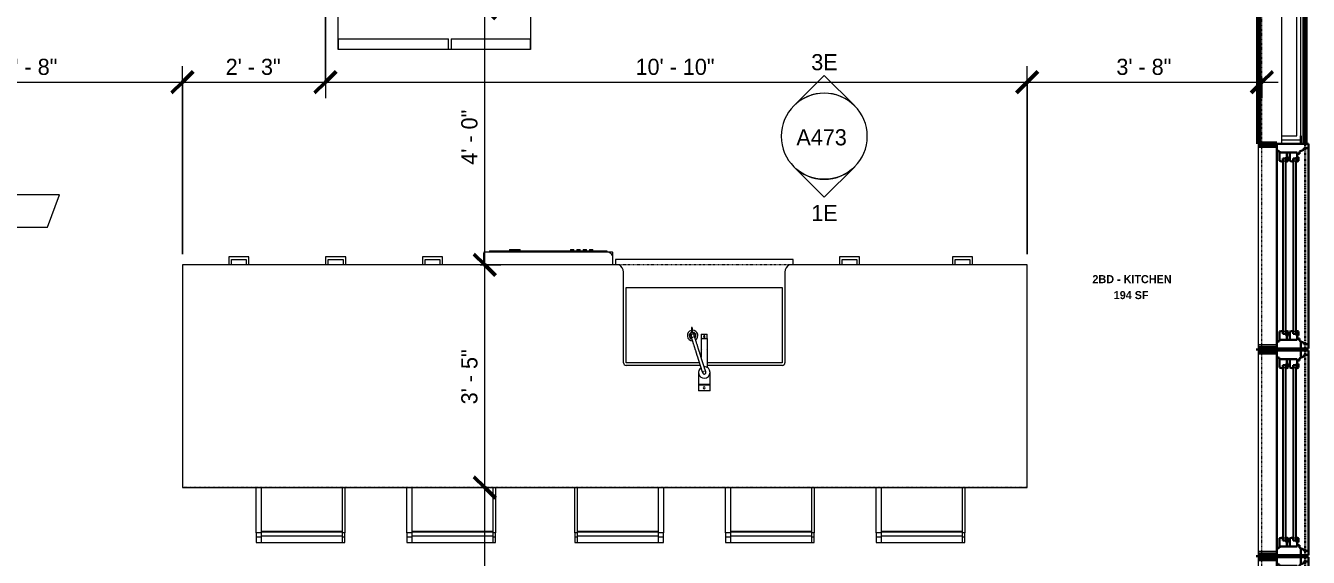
# Model space of a CAD drawing. Header units: inches. Extents: x -3862 to -1699, y -13 to 10420.
# Drawn here: x -2627.7 to -2389.3, y 10127.4 to 10226.2 of the extents above; entities that cross this region are included whole.
import ezdxf

# ---------------------------------------------------------------- set-up
doc = ezdxf.new("R2010")
doc.units = ezdxf.units.IN
doc.header["$MEASUREMENT"] = 0
doc.linetypes.add('Dash 3_32_', pattern=[0.1875, 0.09375, -0.09375])
doc.linetypes.add('Double Dash 3_8_', pattern=[1, 0.375, -0.125, 0.125, -0.125, 0.125, -0.125])
for name, color, linetype, lineweight in [('0-3', 10, 'Double Dash 3_8_', 30), ('0-4', 250, 'Continuous', 18), ('0-5', 130, 'Continuous', 5), ('A-ANNO-DIMS', 211, 'Continuous', 9), ('A-ANNO-DIMS-32', 211, 'Continuous', 9), ('A-AREA-IDEN', 2, 'Continuous', 9), ('A-DETL-1', 90, 'Dash 3_32_', 18), ('A-GLAZ-1', 10, 'Continuous', 30), ('A-GLAZ-2', 50, 'Continuous', 9), ('A-WALL', 113, 'Continuous', 18), ('A-WALL-1', 7, 'Continuous', 70), ('A-WALL-2', 250, 'Continuous', 18), ('A-WALL-IDEN', 211, 'Continuous', 9), ('C-PROP-LINE-1', 10, 'Double Dash 3_8_', 30), ('G-ANNO-SYMB', 111, 'Continuous', 9), ('I-FURN', 30, 'Continuous', 9), ('P-SANR-FIXT', 6, 'Continuous', 9), ('Q-CASE', 31, 'Continuous', 9), ('Q-SPCQ', 91, 'Continuous', 9)]:
    doc.layers.add(name, color=color, linetype=linetype, lineweight=lineweight)
doc.styles.add('Century Gothic', font='ufonts.com_century-gothic.ttf', dxfattribs={"height": 3})
doc.styles.add('Century Gothic_B_1', font='GOTHICB.TTF', dxfattribs={"height": 1.5})
doc.dimstyles.new('OD_1__HACK', dxfattribs={"dimscale": 12, "dimtxt": 3.132505, "dimasz": 0.333333, "dimexe": 0.25, "dimexo": 0.166667, "dimgap": 0.041667, "dimtad": 1, "dimdec": 0, "dimzin": 3, "dimdsep": 46, "dimlunit": 4, "dimtxsty": 'Century Gothic', "dimblk1": 'OBLIQUE', "dimblk2": 'OBLIQUE', "dimsah": 1, "dimcen": 0.09, "dimdle": 0.25, "dimazin": 0, "dimtfac": 1, "dimtdec": 4, "dimtix": 1, "dimtmove": 0, "dimatfit": 3, "dimfxl": 1, "dimtvp": 1, "dimtfill": 1, "dimfrac": 2, "dimtolj": 1, "dimtzin": 0, "dimarcsym": 2})

# ---------------------------------------------------------------- blocks, each defined once
blk = doc.blocks.new('Window-Double_Hung-Andersen-400_Series-Tilt_Wash - DOUBLE HUNG - COTTAGE - 1ST FLOOR-2889437-1ST FLOOR - 2BD C - ADA TYPE B')
at = {"layer": 'A-GLAZ-1'}
for p, q in [((-19.01, 0.94), (19.01, 0.94)), ((-19.01, -4.94), (-19.01, 0.94)), ((-17.67, 0.66), (-18, 0.94)), ((-17.67, 0.66), (-17.67, 0.44)), ((-17.67, 0.44), (-15.86, 0.44)), ((-17.42, -2.87), (-17.42, 0.44)), ((-15.86, 0.44), (-15.7, -0.19)), ((15.86, 0.44), (15.7, -0.19)), ((17.67, 0.44), (15.86, 0.44)), ((17.42, -2.87), (17.42, 0.44)), ((17.67, 0.66), (18, 0.94)), ((17.67, 0.66), (17.67, 0.44)), ((19.01, 0.94), (19.01, -4.94)), ((-17.42, -0.94), (-16.57, -0.94)), ((-17.42, -1.5), (-15.86, -1.5)), ((-16.57, -0.81), (-16.57, -1.16)), ((-15.7, -0.81), (-16.57, -0.81)), ((-15.86, -1.16), (-16.57, -1.16)), ((-16.29, -0.81), (-16.29, -0.19)), ((-15.7, -0.19), (-16.29, -0.19)), ((-16.29, -2.75), (-16.29, -2.13)), ((-15.7, -2.13), (-16.29, -2.13)), ((-15.86, -1.16), (-15.7, -0.81)), ((-15.86, -1.5), (-15.7, -2.13)), ((15.7, -0.19), (16.29, -0.19)), ((15.86, -1.16), (15.7, -0.81)), ((15.7, -0.81), (16.57, -0.81)), ((15.86, -1.5), (15.7, -2.13)), ((15.7, -2.13), (16.29, -2.13)), ((15.86, -1.16), (16.57, -1.16)), ((17.42, -1.5), (15.86, -1.5)), ((16.29, -0.81), (16.29, -0.19)), ((16.29, -2.75), (16.29, -2.13)), ((16.57, -0.81), (16.57, -1.16)), ((17.42, -0.94), (16.57, -0.94)), ((-19.01, -3.56), (-20.51, -3.56)), ((-18.2, -4.12), (-17.92, -4.12)), ((-18.2, -4.94), (-18.2, -4.12)), ((-17.92, -4.12), (-17.61, -3.31)), ((-17.61, -3.31), (-17.14, -3.31)), ((-17.42, -2.87), (-16.57, -2.87)), ((-17.14, -3.31), (-17.14, -2.87)), ((-16.57, -2.75), (-16.57, -3.09)), ((-15.7, -2.75), (-16.57, -2.75)), ((-15.86, -3.09), (-16.57, -3.09)), ((-15.86, -3.09), (-15.7, -2.75)), ((15.86, -3.09), (15.7, -2.75)), ((15.7, -2.75), (16.57, -2.75)), ((15.86, -3.09), (16.57, -3.09)), ((16.57, -2.75), (16.57, -3.09)), ((17.42, -2.87), (16.57, -2.87)), ((17.14, -3.31), (17.14, -2.87)), ((17.61, -3.31), (17.14, -3.31)), ((17.92, -4.12), (17.61, -3.31)), ((18.2, -4.12), (17.92, -4.12)), ((18.2, -4.94), (18.2, -4.12)), ((19.01, -3.56), (20.51, -3.56)), ((19.01, -4.94), (-19.01, -4.94))]:
    blk.add_line(p, q, dxfattribs=at)
at = {"layer": 'A-GLAZ-2'}
for p, q in [((-18.95, 4.31), (18.95, 4.31)), ((-18.95, 0.94), (-18.95, 4.31)), ((-18.32, 0.94), (-18.32, 4.31)), ((18.32, 0.94), (18.32, 4.31)), ((18.95, 4.31), (18.95, 0.94)), ((18.95, 0.94), (-18.95, 0.94)), ((-16.29, -0.31), (-15.7, -0.31)), ((-16.29, -0.69), (-15.7, -0.69)), ((-16.29, -2.25), (-15.7, -2.25)), ((-15.82, -0.69), (-15.82, -0.31)), ((-15.82, -2.63), (-15.82, -2.25)), ((-15.7, -0.19), (15.7, -0.19)), ((-15.7, -0.31), (15.7, -0.31)), ((-15.7, -0.69), (15.7, -0.69)), ((-15.7, -0.81), (15.7, -0.81)), ((-15.7, -2.13), (15.7, -2.13)), ((-15.7, -2.25), (15.7, -2.25)), ((16.29, -0.31), (15.7, -0.31)), ((16.29, -0.69), (15.7, -0.69)), ((16.29, -2.25), (15.7, -2.25)), ((15.82, -0.69), (15.82, -0.31)), ((15.82, -2.63), (15.82, -2.25)), ((-16.29, -2.63), (-15.7, -2.63)), ((-15.7, -2.63), (15.7, -2.63)), ((-15.7, -2.75), (15.7, -2.75)), ((16.29, -2.63), (15.7, -2.63))]:
    blk.add_line(p, q, dxfattribs=at)
blk = doc.blocks.new('Family - ___-2835903-1ST FLOOR - 2BD C - ADA TYPE B')
at = {"layer": 'C-PROP-LINE-1'}
blk.add_line((-2096.82, 10009.09), (-2096.82, 10420.04), dxfattribs=at)
blk = doc.blocks.new('CTR - 1st Phase - Shell_rvt-4-1ST FLOOR - 2BD C - ADA TYPE B')
at = {"layer": 'A-WALL-1'}
for p, q in [((-2096.82, 10204.21), (-2096.82, 10319.79)), ((-2105.45, 10261.71), (-2105.45, 10204.21)), ((-2105.45, 10204.21), (-2102.07, 10204.21)), ((-2102.07, 10166.19), (-2105.45, 10166.19)), ((-2105.45, 10166.19), (-2105.45, 10165.81)), ((-2105.45, 10165.81), (-2102.07, 10165.81)), ((-2096.82, 10165.81), (-2096.82, 10166.19)), ((-2102.07, 10127.79), (-2105.45, 10127.79)), ((-2105.45, 10127.79), (-2105.45, 10127.41)), ((-2096.82, 10127.41), (-2096.82, 10127.79)), ((-2105.45, 10127.41), (-2102.07, 10127.41))]:
    blk.add_line(p, q, dxfattribs=at)
at = {"layer": 'A-WALL-2'}
for p, q in [((-2097.57, 10204.96), (-2097.57, 10319.04)), ((-2101.14, 10205.71), (-2101.14, 10261.71)), ((-2098.32, 10205.71), (-2098.32, 10261.71)), ((-2105.45, 10204.15), (-2105.45, 10204.21)), ((-2101.14, 10205.71), (-2098.32, 10205.71)), ((-2101.14, 10204.96), (-2101.14, 10205.71)), ((-2101.14, 10204.96), (-2097.57, 10204.96)), ((-2101.14, 10204.21), (-2101.14, 10204.96)), ((-2105.45, 10166.19), (-2105.45, 10166.25)), ((-2105.45, 10165.75), (-2105.45, 10165.81)), ((-2101.14, 10165.81), (-2101.14, 10166.19)), ((-2105.45, 10127.79), (-2105.45, 10127.85)), ((-2101.14, 10127.41), (-2101.14, 10127.79)), ((-2105.45, 10127.35), (-2105.45, 10127.41))]:
    blk.add_line(p, q, dxfattribs=at)
at = {"layer": '0-3'}
blk.add_blockref('Family - ___-2835903-1ST FLOOR - 2BD C - ADA TYPE B', (0, 0), dxfattribs=at)
at = {"layer": '0-4', "rotation": 89.99999999999882}
for p in [(-2101.14, 10185.2), (-2101.14, 10146.8), (-2101.14, 10108.4)]:
    blk.add_blockref('Window-Double_Hung-Andersen-400_Series-Tilt_Wash - DOUBLE HUNG - COTTAGE - 1ST FLOOR-2889437-1ST FLOOR - 2BD C - ADA TYPE B', p, dxfattribs=at)
blk = doc.blocks.new('Refrigerator_-_Side-by-Side_6047 - 36_ X 30_-1372843-1ST FLOOR - 2BD C - ADA TYPE B')
at = {"layer": 'Q-SPCQ'}
for p, q in [((-17.88, 15.58), (17.87, 15.58)), ((-17.88, -14.42), (-17.88, 15.58)), ((-17.88, 15.58), (-3.13, 15.58)), ((-17.88, 15.58), (-17.88, 13.58)), ((-3.13, 13.58), (-3.13, 15.58)), ((-2.63, 15.58), (17.87, 15.58)), ((-2.63, 15.58), (-2.63, 13.58)), ((17.87, 15.58), (17.87, -14.42)), ((17.87, 13.58), (17.87, 15.58)), ((-3.13, 13.58), (-17.88, 13.58)), ((17.87, 13.58), (-2.63, 13.58)), ((17.87, -14.42), (-17.88, -14.42))]:
    blk.add_line(p, q, dxfattribs=at)
blk = doc.blocks.new('Dishwasher_15404 - 34_ counter-2817256-1ST FLOOR - 2BD C - ADA TYPE B')
at = {"layer": 'Q-SPCQ'}
for p, q in [((26.68, 0), (24.5, 0)), ((26.87, -22.93), (26.87, -0.2)), ((27.12, -1.09), (26.87, -1.09)), ((27.12, -1.09), (27.12, -22.91)), ((27.37, -4.82), (27.12, -4.82)), ((27.12, -6.79), (27.37, -6.79)), ((27.37, -4.82), (27.37, -5.81)), ((27.37, -5.81), (27.37, -6.79)), ((27.37, -16.15), (27.12, -16.15)), ((27.37, -16.15), (27.37, -16.74)), ((27.12, -16.74), (27.37, -16.74)), ((27.37, -17.33), (27.12, -17.33)), ((27.12, -17.92), (27.37, -17.92)), ((27.37, -18.51), (27.12, -18.51)), ((27.37, -17.33), (27.37, -17.92)), ((27.37, -18.51), (27.37, -19.1)), ((27.12, -19.1), (27.37, -19.1)), ((27.37, -19.69), (27.12, -19.69)), ((27.12, -20.28), (27.37, -20.28)), ((27.37, -19.69), (27.37, -20.28)), ((27.12, -22.91), (26.87, -22.91)), ((26.87, -23.8), (26.87, -22.93)), ((24.5, -24), (25.8, -24)), ((25.8, -24), (26.68, -24))]:
    blk.add_line(p, q, dxfattribs=at)
for centre, radius, start, end in [((26.68, -0.2), 0.197, 360, 90), ((26.68, -0.2), 0.197, 15, 75), ((25.8, -22.93), 1.07, 270, 0), ((26.68, -23.8), 0.197, 270, 0)]:
    blk.add_arc(centre, radius, start, end, dxfattribs=at)
blk = doc.blocks.new('Bar_Stool_6722_1_ - Bar_Stool_6722_1_-1372833-1ST FLOOR - 2BD C - ADA TYPE B')
at = {"layer": 'I-FURN'}
for p, q in [((1, 0), (0, 0)), ((0, 0), (0, -0.98)), ((1, -1.24), (1, 0)), ((16, 0), (1, 0)), ((16, 0), (16, -1.24)), ((0, -0.98), (1, -0.98)), ((0, -0.98), (0, -1.78)), ((0, -1.78), (1, -1.78)), ((0, -10.22), (0, -1.78)), ((1, -1.91), (1, -1.24)), ((16, -1.24), (1, -1.24)), ((1, -1.91), (16, -1.91)), ((1, -2.03), (1, -1.91)), ((1, -10.22), (1, -2.03)), ((1, -2.03), (16, -2.03)), ((16.5, 0), (16, 0)), ((16, -0.98), (16.5, -0.98)), ((16, -1.24), (16, -1.91)), ((16, -1.78), (16.5, -1.78)), ((16, -1.91), (16, -2.03)), ((16, -2.03), (16, -10.22)), ((16.5, -0.98), (16.5, 0)), ((16.5, -1.78), (16.5, -0.98)), ((16.5, -1.78), (16.5, -10.22))]:
    blk.add_line(p, q, dxfattribs=at)
blk = doc.blocks.new('Bar_Stool_6722_1_ - Bar_Stool_6722_1_-1229311-1ST FLOOR - 2BD C - ADA TYPE B')
at = {"layer": 'I-FURN'}
for p, q in [((0, 1.78), (0, 10.22)), ((1, 2.03), (1, 10.22)), ((16, 10.22), (16, 2.03)), ((16.5, 10.22), (16.5, 1.78)), ((1, 1.78), (0, 1.78)), ((0, 1.78), (0, 0.98)), ((1, 0.98), (0, 0.98)), ((0, 0.98), (0, 0)), ((0, 0), (1, 0)), ((1, 1.91), (1, 2.03)), ((16, 2.03), (1, 2.03)), ((1, 1.24), (1, 1.91)), ((16, 1.91), (1, 1.91)), ((1, 0), (1, 1.24)), ((1, 1.24), (16, 1.24)), ((16, 2.03), (16, 1.91)), ((16, 1.91), (16, 1.24)), ((16.5, 1.78), (16, 1.78)), ((16, 1.24), (16, 0)), ((16.5, 0.98), (16, 0.98)), ((16, 0), (16.5, 0)), ((16.5, 0.98), (16.5, 1.78)), ((16.5, 0), (16.5, 0.98)), ((1, 0), (16, 0))]:
    blk.add_line(p, q, dxfattribs=at)
blk = doc.blocks.new('Base Cabinet 3 Drawer 230 - Base Cabinet 3 Drawer 230 21_-2554957-1ST FLOOR - 2BD C - ADA TYPE B')
at = {"layer": 'Q-CASE'}
for p, q in [((-1.14, -24), (-1.14, -25.5)), ((-1.14, -25.5), (2.61, -25.5)), ((-0.64, -25), (-0.64, -24)), ((2.11, -25), (-0.64, -25)), ((2.11, -24), (2.11, -25)), ((2.61, -25.5), (2.61, -24))]:
    blk.add_line(p, q, dxfattribs=at)
blk = doc.blocks.new('Base Cabinet 3 Drawer 230 - Base Cabinet 3 Drawer 230 18_-2579417-1ST FLOOR - 2BD C - ADA TYPE B')
at = {"layer": 'Q-CASE'}
for p, q in [((2.61, 25.5), (-1.14, 25.5)), ((-1.14, 25.5), (-1.14, 24)), ((-0.64, 24), (-0.64, 25)), ((-0.64, 25), (2.11, 25)), ((2.11, 25), (2.11, 24)), ((2.61, 24), (2.61, 25.5))]:
    blk.add_line(p, q, dxfattribs=at)
blk = doc.blocks.new('Base Cabinet 4 Drawer 254 - Base Cabinet 4 Drawer 254 18_-2556185-1ST FLOOR - 2BD C - ADA TYPE B')
at = {"layer": 'Q-CASE'}
for p, q in [((-1.14, -24), (-1.14, -25.5)), ((-1.14, -25.5), (2.61, -25.5)), ((-0.64, -25), (-0.64, -24)), ((2.11, -25), (-0.64, -25)), ((2.11, -24), (2.11, -25)), ((2.61, -25.5), (2.61, -24))]:
    blk.add_line(p, q, dxfattribs=at)
blk = doc.blocks.new('kitchen_faucet_14143 - kitchen_faucet_14143-2439044-1ST FLOOR - 2BD C - ADA TYPE B')
at = {"layer": 'P-SANR-FIXT'}
for p, q in [((-6.3, 0.57), (-7.09, 0.57)), ((-7.09, -0.57), (-7.09, 0.57)), ((-0.9, 0.59), (-6.3, 0.59)), ((-6.3, 0.3), (-6.3, 0.59)), ((-6.3, 0.29), (-6.3, 0.15)), ((-6.3, 0.15), (-6.3, 0.29)), ((-6.3, 0.15), (-6.3, -0.15)), ((-6.3, -0.15), (-6.3, 0.15)), ((-3.97, 0.59), (-4.89, 0.59)), ((2.26, 1.08), (0, 1.08)), ((2.34, 1.02), (2.1, 1.02)), ((2.26, 1.08), (2.26, -1.08)), ((3.44, 1.08), (2.34, 1.08)), ((2.34, -1.08), (2.34, 1.08)), ((3.44, 1.08), (3.44, -1.08)), ((-7.58, -2.2), (-8.24, -2.2)), ((-7.41, -2.04), (-6.99, -1.91)), ((-7.09, -0.57), (-6.3, -0.57)), ((-6.3, -0.15), (-6.3, -0.29)), ((-6.3, -0.29), (-6.3, -0.15)), ((-6.3, -0.59), (-6.3, -0.3)), ((-6.3, -0.59), (-2.84, -0.59)), ((-4.89, -0.59), (-3.97, -0.59)), ((-0.93, -0.59), (-0.9, -0.59)), ((0, -1.08), (2.26, -1.08)), ((2.1, -1.02), (2.34, -1.02)), ((2.34, -1.08), (3.44, -1.08)), ((-8.24, -2.4), (-7.58, -2.4)), ((-6.81, -2.46), (-7.23, -2.59))]:
    blk.add_line(p, q, dxfattribs=at)
at = {"layer": 'P-SANR-FIXT', "flags": 128}
for points in [[(-0.06, 0.29), (-0.07, 0.29), (-0.07, 0.29), (-0.07, 0.29), (-0.07, 0.29), (-0.07, 0.29), (-0.08, 0.28), (-0.08, 0.28), (-0.09, 0.28), (-0.1, 0.28), (-0.1, 0.28), (-0.11, 0.27), (-0.26, 0.23), (-0.28, 0.22), (-0.3, 0.22), (-0.46, 0.16), (-0.49, 0.16), (-0.51, 0.15), (-0.54, 0.14), (-0.57, 0.13), (-0.6, 0.12), (-0.63, 0.11), (-0.66, 0.1), (-0.69, 0.09), (-0.72, 0.08), (-0.75, 0.07), (-0.78, 0.06), (-0.82, 0.05), (-0.85, 0.04), (-0.89, 0.03), (-0.92, 0.02), (-0.96, 0.01), (-1, 0), (-1.04, -0.02), (-1.07, -0.03), (-1.11, -0.04), (-1.15, -0.05), (-1.2, -0.07), (-1.24, -0.08), (-1.28, -0.09), (-1.32, -0.11), (-1.37, -0.12), (-1.41, -0.14), (-1.46, -0.15), (-1.5, -0.16), (-1.55, -0.18), (-1.6, -0.19), (-1.65, -0.21), (-1.69, -0.23), (-1.74, -0.24), (-1.79, -0.26), (-2.49, -0.48), (-2.55, -0.5), (-2.61, -0.51), (-2.67, -0.53), (-2.72, -0.55), (-2.78, -0.57), (-2.84, -0.59), (-2.9, -0.61), (-2.96, -0.62), (-3.02, -0.64), (-3.08, -0.66), (-3.14, -0.68), (-3.19, -0.7), (-3.25, -0.72), (-3.31, -0.74), (-3.37, -0.76), (-3.43, -0.77), (-3.49, -0.79), (-3.55, -0.81), (-3.61, -0.83), (-3.67, -0.85), (-3.73, -0.87), (-3.79, -0.89), (-3.85, -0.91), (-3.91, -0.92), (-3.97, -0.94), (-4.03, -0.96), (-4.09, -0.98), (-4.15, -1), (-4.21, -1.02), (-4.26, -1.04), (-4.32, -1.05), (-4.94, -1.25), (-4.99, -1.27), (-5.04, -1.28), (-5.09, -1.3), (-5.15, -1.31), (-5.2, -1.33), (-5.44, -1.41), (-5.48, -1.42), (-5.53, -1.43), (-5.57, -1.45), (-5.62, -1.46), (-5.66, -1.48), (-5.7, -1.49), (-5.75, -1.5), (-5.79, -1.52), (-5.83, -1.53), (-5.87, -1.54), (-5.91, -1.56), (-5.95, -1.57), (-5.99, -1.58), (-6.02, -1.59), (-6.06, -1.6), (-6.1, -1.61), (-6.13, -1.63), (-6.17, -1.64), (-6.2, -1.65), (-6.23, -1.66), (-6.26, -1.67), (-6.3, -1.68), (-6.33, -1.69), (-6.36, -1.7), (-6.38, -1.71), (-6.41, -1.71), (-6.44, -1.72), (-6.47, -1.73), (-6.49, -1.74), (-6.52, -1.75), (-6.54, -1.76), (-6.57, -1.76), (-6.59, -1.77), (-6.61, -1.78), (-6.63, -1.78), (-6.65, -1.79), (-6.67, -1.8), (-6.69, -1.8), (-6.71, -1.81), (-6.73, -1.81), (-6.74, -1.82), (-6.76, -1.82), (-6.77, -1.83), (-6.79, -1.83), (-6.8, -1.84), (-6.81, -1.84), (-6.83, -1.84), (-6.84, -1.85), (-6.85, -1.85), (-6.86, -1.85), (-6.87, -1.86), (-6.87, -1.86), (-6.88, -1.86), (-6.89, -1.86), (-6.89, -1.87), (-6.9, -1.87), (-6.9, -1.87), (-6.9, -1.87), (-6.91, -1.87), (-6.91, -1.87), (-6.91, -1.87), (-6.91, -1.87)], [(0.27, 0.18), (0.21, 0.23), (0.15, 0.28), (0.08, 0.3), (0, 0.3), (-0.08, 0.28), (-0.15, 0.25), (-0.2, 0.2), (-0.24, 0.13), (-0.27, 0.06), (-0.27, 0.02)], [(-0.22, -0.16), (-0.17, -0.22), (-0.1, -0.26), (-0.03, -0.28), (0.05, -0.29), (0.13, -0.27), (0.19, -0.23), (0.25, -0.18), (0.29, -0.12), (0.31, -0.04), (0.32, 0.03), (0.3, 0.11), (0.27, 0.18)], [(-6.59, -1.97), (-6.61, -1.94), (-6.67, -1.9), (-6.74, -1.87), (-6.82, -1.86), (-6.9, -1.87), (-6.97, -1.9), (-7.03, -1.94), (-7.08, -2), (-7.1, -2.08), (-7.11, -2.15)], [(-7.11, -2.15), (-7.1, -2.23), (-7.08, -2.3), (-7.03, -2.36), (-6.97, -2.41), (-6.9, -2.44), (-6.82, -2.45), (-6.74, -2.44), (-6.67, -2.41), (-6.61, -2.36), (-6.56, -2.3), (-6.53, -2.23), (-6.52, -2.15)], [(0.11, -0.27), (0.11, -0.27), (0.11, -0.27), (0.11, -0.28), (0.11, -0.28), (0.1, -0.28), (0.1, -0.28), (0.09, -0.28), (0.09, -0.28), (0.08, -0.28), (0.07, -0.29), (0.06, -0.29), (-0.08, -0.34), (-0.1, -0.34), (-0.12, -0.35), (-0.14, -0.35), (-0.16, -0.36), (-0.18, -0.37), (-0.2, -0.37), (-0.23, -0.38), (-0.25, -0.39), (-0.27, -0.4), (-0.3, -0.4), (-0.32, -0.41), (-0.35, -0.42), (-0.38, -0.43), (-0.41, -0.44), (-0.44, -0.45), (-0.46, -0.46), (-0.5, -0.47), (-0.53, -0.48), (-0.56, -0.49), (-0.59, -0.5), (-0.62, -0.51), (-0.66, -0.52), (-0.69, -0.53), (-0.73, -0.54), (-0.77, -0.55), (-0.8, -0.56), (-0.84, -0.58), (-0.88, -0.59), (-0.92, -0.6), (-0.96, -0.61), (-1, -0.63), (-1.04, -0.64), (-1.08, -0.65), (-1.13, -0.67), (-1.17, -0.68), (-1.22, -0.69), (-1.26, -0.71), (-1.31, -0.72), (-1.35, -0.74), (-1.4, -0.75), (-1.45, -0.77), (-1.5, -0.78), (-1.54, -0.8), (-1.59, -0.81), (-1.64, -0.83), (-1.69, -0.84), (-1.75, -0.86), (-1.8, -0.88), (-1.85, -0.89), (-1.9, -0.91), (-1.96, -0.93), (-2.01, -0.94), (-2.06, -0.96), (-2.12, -0.98), (-2.18, -1), (-2.23, -1.01), (-2.29, -1.03), (-2.34, -1.05), (-2.4, -1.07), (-2.46, -1.09), (-2.52, -1.1), (-2.57, -1.12), (-2.63, -1.14), (-2.69, -1.16), (-2.75, -1.18), (-2.81, -1.2), (-2.87, -1.21), (-2.93, -1.23), (-2.99, -1.25), (-3.05, -1.27), (-3.1, -1.29), (-3.16, -1.31), (-3.22, -1.33), (-3.28, -1.35), (-3.34, -1.37), (-3.4, -1.38), (-3.46, -1.4), (-3.52, -1.42), (-3.58, -1.44), (-3.64, -1.46), (-3.7, -1.48), (-3.76, -1.5), (-3.82, -1.52), (-3.88, -1.53), (-3.94, -1.55), (-4, -1.57), (-4.05, -1.59), (-4.11, -1.61), (-4.74, -1.8), (-4.79, -1.82), (-4.84, -1.84), (-4.89, -1.85), (-4.94, -1.87), (-4.99, -1.89), (-5.22, -1.96), (-5.27, -1.97), (-5.32, -1.99), (-5.36, -2), (-5.41, -2.02), (-5.45, -2.03), (-5.49, -2.04), (-5.54, -2.06), (-5.58, -2.07), (-5.62, -2.08), (-5.66, -2.1), (-5.7, -2.11), (-5.74, -2.12), (-5.78, -2.13), (-5.82, -2.15), (-5.85, -2.16), (-5.89, -2.17), (-5.93, -2.18), (-5.96, -2.19), (-6, -2.2), (-6.03, -2.21), (-6.06, -2.22), (-6.09, -2.23), (-6.13, -2.24), (-6.16, -2.25), (-6.19, -2.26), (-6.21, -2.27), (-6.24, -2.28), (-6.27, -2.29), (-6.3, -2.3), (-6.32, -2.3), (-6.35, -2.31), (-6.37, -2.32), (-6.39, -2.33), (-6.42, -2.33), (-6.44, -2.34), (-6.46, -2.35), (-6.48, -2.35), (-6.5, -2.36), (-6.52, -2.37), (-6.54, -2.37), (-6.55, -2.38), (-6.57, -2.38), (-6.59, -2.39), (-6.6, -2.39), (-6.61, -2.4), (-6.63, -2.4), (-6.64, -2.41), (-6.65, -2.41), (-6.66, -2.41), (-6.67, -2.42), (-6.68, -2.42), (-6.69, -2.42), (-6.7, -2.42), (-6.7, -2.43), (-6.71, -2.43), (-6.72, -2.43), (-6.72, -2.43), (-6.72, -2.43), (-6.73, -2.43), (-6.73, -2.43), (-6.73, -2.43), (-6.73, -2.43)]]:
    blk.add_lwpolyline(points, dxfattribs=at)
at = {"layer": 'P-SANR-FIXT'}
for centre, radius, start, end in [((-6.69, 0), 0.118, 0, 180), ((-6.69, 0), 0.118, 180, 360), ((0, 0), 1.08, 360, 180), ((0, 0), 1.08, 180, 181.7622), ((0, 0), 1.08, 212.8582, 360), ((2.88, 0), 0.197, 0, 180), ((-6.83, -2.16), 0.984, 35.2428, 180), ((-6.83, -2.16), 0.984, 180, 182.6491), ((-6.83, -2.16), 0.984, 193.8453, 360), ((-6.83, -2.16), 0.63, 45.7781, 180), ((-6.83, -2.16), 0.63, 180, 349.8101), ((-6.83, -2.16), 0.591, 168.6397, 180), ((-6.83, -2.16), 0.591, 180, 227.1165), ((-6.83, -2.16), 0.591, 48.0157, 168.6397), ((-6.83, -2.16), 0.591, 227.1165, 347.8677), ((2.88, 0), 0.197, 180, 360)]:
    blk.add_arc(centre, radius, start, end, dxfattribs=at)
for centre, major_axis, ratio, start_param, end_param in [((-3.97, 0), (0, 0.591), 0.906308, 6.104473, 6.736574), ((-8.24, -2.3), (0, 0.0984), 0.984808, 4.712389, 7.853982), ((-8.24, -2.3), (0, 0.0984), 0.984808, 1.570796, 4.712389), ((-3.97, 0), (0, 0.591), 0.906308, 2.688204, 3.320305)]:
    blk.add_ellipse(centre, major_axis=major_axis, ratio=ratio, start_param=start_param, end_param=end_param, dxfattribs=at)
blk = doc.blocks.new('DIMBLOCK76-1ST FLOOR - 2BD C - ADA TYPE B')
at = {"layer": 'A-ANNO-DIMS-32'}
for p, q in [((-2598.56, 10183.75), (-2598.56, 10218.68)), ((-2654.98, 10216.51), (-2654.98, 10212.68)), ((-2654.98, 10215.68), (-2654.98, 10216.51)), ((-2654.98, 10215.68), (-2598.56, 10215.68)), ((-2598.56, 10215.68), (-2598.56, 10183.75))]:
    blk.add_line(p, q, dxfattribs=at)
at = {"layer": 'A-ANNO-DIMS-32', "lineweight": 50}
for p, q in [((-2654.98, 10215.68), (-2652.98, 10217.68)), ((-2598.56, 10215.68), (-2596.56, 10217.68)), ((-2654.98, 10215.68), (-2656.98, 10213.68)), ((-2598.56, 10215.68), (-2600.56, 10213.68))]:
    blk.add_line(p, q, dxfattribs=at)
at = {"layer": 'A-ANNO-DIMS-32', "color": 0, "insert": (-2632.01, 10220.03), "char_height": 3, "width": 12.5897, "attachment_point": 1, "line_spacing_factor": 0.984502, "style": 'Century Gothic', "bg_fill": 3, "box_fill_scale": 1.25, "bg_fill_color": 256, "bg_fill_true_color": 13158600, "bg_fill_transparency": 0}
blk.add_mtext('4\' - 8"', dxfattribs=at)
blk = doc.blocks.new('_Oblique')
at = {"color": 0, "linetype": 'ByBlock', "lineweight": -2}
blk.add_line((-0.5, -0.5), (0.5, 0.5), dxfattribs=at)
blk = doc.blocks.new('DIMBLOCK77-1ST FLOOR - 2BD C - ADA TYPE B')
at = {"layer": 'A-ANNO-DIMS-32'}
for p, q in [((-2571.97, 10227.75), (-2571.97, 10212.68)), ((-2571.97, 10215.68), (-2571.97, 10227.75)), ((-2598.56, 10183.75), (-2598.56, 10218.68)), ((-2598.56, 10215.68), (-2571.97, 10215.68)), ((-2598.56, 10215.68), (-2598.56, 10183.75))]:
    blk.add_line(p, q, dxfattribs=at)
at = {"layer": 'A-ANNO-DIMS-32', "lineweight": 50}
for p, q in [((-2598.56, 10215.68), (-2596.56, 10217.68)), ((-2571.97, 10215.68), (-2569.97, 10217.68)), ((-2598.56, 10215.68), (-2600.56, 10213.68)), ((-2571.97, 10215.68), (-2573.97, 10213.68))]:
    blk.add_line(p, q, dxfattribs=at)
at = {"layer": 'A-ANNO-DIMS-32', "color": 0, "insert": (-2590.51, 10220.03), "char_height": 3, "width": 12.5897, "attachment_point": 1, "line_spacing_factor": 0.984502, "style": 'Century Gothic', "bg_fill": 3, "box_fill_scale": 1.25, "bg_fill_color": 256, "bg_fill_true_color": 13158600, "bg_fill_transparency": 0}
blk.add_mtext('2\' - 3"', dxfattribs=at)
blk = doc.blocks.new('DIMBLOCK78-1ST FLOOR - 2BD C - ADA TYPE B')
at = {"layer": 'A-ANNO-DIMS-32'}
for p, q in [((-2571.97, 10227.75), (-2571.97, 10212.68)), ((-2571.97, 10215.68), (-2571.97, 10227.75)), ((-2441.53, 10183.75), (-2441.53, 10218.68)), ((-2571.97, 10215.68), (-2441.53, 10215.68)), ((-2441.53, 10215.68), (-2441.53, 10183.75))]:
    blk.add_line(p, q, dxfattribs=at)
at = {"layer": 'A-ANNO-DIMS-32', "lineweight": 50}
for p, q in [((-2571.97, 10215.68), (-2569.97, 10217.68)), ((-2441.53, 10215.68), (-2439.53, 10217.68)), ((-2571.97, 10215.68), (-2573.97, 10213.68)), ((-2441.53, 10215.68), (-2443.53, 10213.68))]:
    blk.add_line(p, q, dxfattribs=at)
at = {"layer": 'A-ANNO-DIMS-32', "color": 0, "insert": (-2514.33, 10220.03), "char_height": 3, "width": 18.1984, "attachment_point": 1, "line_spacing_factor": 0.984502, "style": 'Century Gothic', "bg_fill": 3, "box_fill_scale": 1.25, "bg_fill_color": 256, "bg_fill_true_color": 13158600, "bg_fill_transparency": 0}
blk.add_mtext('10\' - 10"', dxfattribs=at)
blk = doc.blocks.new('DIMBLOCK79-1ST FLOOR - 2BD C - ADA TYPE B')
at = {"layer": 'A-ANNO-DIMS-32'}
for p, q in [((-2441.53, 10183.75), (-2441.53, 10218.68)), ((-2397.9, 10216.51), (-2397.9, 10212.68)), ((-2397.9, 10215.68), (-2397.9, 10216.51)), ((-2441.53, 10215.68), (-2394.9, 10215.68)), ((-2441.53, 10215.68), (-2441.53, 10183.75))]:
    blk.add_line(p, q, dxfattribs=at)
at = {"layer": 'A-ANNO-DIMS-32', "lineweight": 50}
for p, q in [((-2441.53, 10215.68), (-2439.53, 10217.68)), ((-2397.9, 10215.68), (-2395.9, 10217.68)), ((-2441.53, 10215.68), (-2443.53, 10213.68)), ((-2397.9, 10215.68), (-2399.9, 10213.68))]:
    blk.add_line(p, q, dxfattribs=at)
at = {"layer": 'A-ANNO-DIMS-32', "color": 0, "insert": (-2424.96, 10220.03), "char_height": 3, "width": 12.5897, "attachment_point": 1, "line_spacing_factor": 0.984502, "style": 'Century Gothic', "bg_fill": 3, "box_fill_scale": 1.25, "bg_fill_color": 256, "bg_fill_true_color": 13158600, "bg_fill_transparency": 0}
blk.add_mtext('3\' - 8"', dxfattribs=at)
blk = doc.blocks.new('DIMBLOCK84-1ST FLOOR - 2BD C - ADA TYPE B')
at = {"layer": 'A-ANNO-DIMS-32', "lineweight": 50}
for p, q in [((-2542.37, 10140.37), (-2544.37, 10142.37)), ((-2542.37, 10140.37), (-2540.37, 10138.37)), ((-2542.37, 10017.09), (-2544.37, 10019.09)), ((-2542.37, 10017.09), (-2540.37, 10015.09))]:
    blk.add_line(p, q, dxfattribs=at)
at = {"layer": 'A-ANNO-DIMS-32'}
for p, q in [((-2543.2, 10140.37), (-2539.37, 10140.37)), ((-2542.37, 10140.37), (-2543.2, 10140.37)), ((-2542.37, 10014.09), (-2542.37, 10140.37)), ((-2543.2, 10017.09), (-2539.37, 10017.09)), ((-2542.37, 10017.09), (-2543.2, 10017.09))]:
    blk.add_line(p, q, dxfattribs=at)
at = {"layer": 'A-ANNO-DIMS-32', "color": 0, "insert": (-2546.72, 10072.32), "char_height": 3, "width": 15.394, "attachment_point": 1, "rotation": 90, "line_spacing_factor": 0.984502, "style": 'Century Gothic', "bg_fill": 3, "box_fill_scale": 1.25, "bg_fill_color": 256, "bg_fill_true_color": 13158600, "bg_fill_transparency": 0}
blk.add_mtext('10\' - 3"', dxfattribs=at)
blk = doc.blocks.new('DIMBLOCK85-1ST FLOOR - 2BD C - ADA TYPE B')
at = {"layer": 'A-ANNO-DIMS-32', "lineweight": 50}
for p, q in [((-2542.37, 10181.75), (-2544.37, 10183.75)), ((-2542.37, 10181.75), (-2540.37, 10179.75)), ((-2542.37, 10140.37), (-2544.37, 10142.37)), ((-2542.37, 10140.37), (-2540.37, 10138.37))]:
    blk.add_line(p, q, dxfattribs=at)
at = {"layer": 'A-ANNO-DIMS-32'}
for p, q in [((-2543.2, 10181.75), (-2539.37, 10181.75)), ((-2542.37, 10181.75), (-2543.2, 10181.75)), ((-2542.37, 10140.37), (-2542.37, 10181.75)), ((-2543.2, 10140.37), (-2539.37, 10140.37)), ((-2542.37, 10140.37), (-2543.2, 10140.37))]:
    blk.add_line(p, q, dxfattribs=at)
at = {"layer": 'A-ANNO-DIMS-32', "color": 0, "insert": (-2546.72, 10155.82), "char_height": 3, "width": 12.5897, "attachment_point": 1, "rotation": 90, "line_spacing_factor": 0.984502, "style": 'Century Gothic', "bg_fill": 3, "box_fill_scale": 1.25, "bg_fill_color": 256, "bg_fill_true_color": 13158600, "bg_fill_transparency": 0}
blk.add_mtext('3\' - 5"', dxfattribs=at)
blk = doc.blocks.new('DIMBLOCK86-1ST FLOOR - 2BD C - ADA TYPE B')
at = {"layer": 'A-ANNO-DIMS-32', "lineweight": 50}
for p, q in [((-2542.37, 10229.42), (-2544.37, 10231.42)), ((-2542.37, 10229.42), (-2540.37, 10227.42)), ((-2542.37, 10181.75), (-2544.37, 10183.75)), ((-2542.37, 10181.75), (-2540.37, 10179.75))]:
    blk.add_line(p, q, dxfattribs=at)
at = {"layer": 'A-ANNO-DIMS-32'}
for p, q in [((-2535.59, 10229.42), (-2545.37, 10229.42)), ((-2542.37, 10181.75), (-2542.37, 10229.42)), ((-2542.37, 10229.42), (-2535.59, 10229.42)), ((-2543.2, 10181.75), (-2539.37, 10181.75)), ((-2542.37, 10181.75), (-2543.2, 10181.75))]:
    blk.add_line(p, q, dxfattribs=at)
at = {"layer": 'A-ANNO-DIMS-32', "color": 0, "insert": (-2546.72, 10200.34), "char_height": 3, "width": 12.5897, "attachment_point": 1, "rotation": 90, "line_spacing_factor": 0.984502, "style": 'Century Gothic', "bg_fill": 3, "box_fill_scale": 1.25, "bg_fill_color": 256, "bg_fill_true_color": 13158600, "bg_fill_transparency": 0}
blk.add_mtext('4\' - 0"', dxfattribs=at)
blk = doc.blocks.new('Elevation - Filled Arrow-152140-1ST FLOOR - 2BD C - ADA TYPE B')
at = {"layer": 'G-ANNO-SYMB'}
for start, end in [(360, 180), (180, 360)]:
    blk.add_arc((0, 0), 0.25, start, end, dxfattribs=at)
blk = doc.blocks.new('Elevation - Filled Arrow-151867-1ST FLOOR - 2BD C - ADA TYPE B')
at = {"layer": 'G-ANNO-SYMB'}
for p, q in [((0, 0.3536), (-0.1768, 0.1768)), ((0.1768, 0.1768), (0, 0.3536))]:
    blk.add_line(p, q, dxfattribs=at)
blk.add_arc((0, 0), 0.25, 45, 135, dxfattribs=at)
blk = doc.blocks.new('Wall Tag - ONE-2663183-1ST FLOOR - 2BD C - ADA TYPE B')
at = {"layer": 'A-WALL-IDEN'}
for p, q in [((-0.3561, 0.0937), (-0.4244, -0.0937)), ((0.4244, 0.0937), (-0.3561, 0.0937)), ((0.3561, -0.0937), (0.4244, 0.0937)), ((-0.4244, -0.0937), (0.3561, -0.0937))]:
    blk.add_line(p, q, dxfattribs=at)

msp = doc.modelspace()

# ---------------------------------------------------------------- linework, layer by layer
at = {"layer": 'A-DETL-1'}
for p, q in [((-2397.9, 10017.09), (-2397.9, 10415.79)), ((-2598.56, 10181.75), (-2598.56, 10140.37)), ((-2441.53, 10181.75), (-2598.56, 10181.75)), ((-2441.53, 10140.37), (-2441.53, 10181.75)), ((-2441.53, 10140.37), (-2598.56, 10140.37))]:
    msp.add_line(p, q, dxfattribs=at)
at = {"layer": 'A-WALL'}
for p, q in [((-2517.4, 10181.75), (-2598.56, 10181.75)), ((-2598.56, 10181.75), (-2598.56, 10140.37)), ((-2516.56, 10163.55), (-2516.56, 10180.4)), ((-2486.56, 10180.4), (-2486.56, 10163.55)), ((-2441.53, 10181.75), (-2485.72, 10181.75)), ((-2441.53, 10140.37), (-2441.53, 10181.75)), ((-2502.26, 10163.05), (-2516.06, 10163.05)), ((-2487.06, 10163.05), (-2500.97, 10163.05)), ((-2598.56, 10140.37), (-2441.53, 10140.37))]:
    msp.add_line(p, q, dxfattribs=at)
for centre, radius, start, end in [((-2518.06, 10180.4), 1.5, 0, 63.9089), ((-2485.06, 10180.4), 1.5, 116.0911, 180), ((-2516.06, 10163.55), 0.5, 180, 270), ((-2487.06, 10163.55), 0.5, 270, 0)]:
    msp.add_arc(centre, radius, start, end, dxfattribs=at)
at = {"layer": 'P-SANR-FIXT'}
for p, q in [((-2485.06, 10182.76), (-2518.06, 10182.76)), ((-2518.06, 10182.76), (-2518.06, 10181.75)), ((-2485.06, 10181.75), (-2485.06, 10182.76)), ((-2516.06, 10163.55), (-2516.06, 10177.51)), ((-2516.06, 10177.51), (-2487.06, 10177.51)), ((-2487.06, 10177.51), (-2487.06, 10163.55)), ((-2502.42, 10163.55), (-2516.06, 10163.55)), ((-2487.06, 10163.55), (-2500.97, 10163.55))]:
    msp.add_line(p, q, dxfattribs=at)

# ---------------------------------------------------------------- block references
at = {"layer": '0-5'}
msp.add_blockref('CTR - 1st Phase - Shell_rvt-4-1ST FLOOR - 2BD C - ADA TYPE B', (-293.08, 0), dxfattribs=at)
at = {"layer": 'I-FURN'}
for p in [(-2584.84, 10130.16), (-2556.84, 10130.16), (-2497.62, 10130.16), (-2469.62, 10130.16)]:
    msp.add_blockref('Bar_Stool_6722_1_ - Bar_Stool_6722_1_-1229311-1ST FLOOR - 2BD C - ADA TYPE B', p, dxfattribs=at)
at = {"layer": 'I-FURN', "rotation": 180}
msp.add_blockref('Bar_Stool_6722_1_ - Bar_Stool_6722_1_-1372833-1ST FLOOR - 2BD C - ADA TYPE B', (-2509.12, 10130.16), dxfattribs=at)
at = {"layer": 'P-SANR-FIXT', "rotation": 270.0000000000063}
msp.add_blockref('kitchen_faucet_14143 - kitchen_faucet_14143-2439044-1ST FLOOR - 2BD C - ADA TYPE B', (-2501.56, 10161.76), dxfattribs=at)
at = {"layer": 'Q-CASE'}
for p in [(-2588.79, 10157.75), (-2570.79, 10157.75)]:
    msp.add_blockref('Base Cabinet 3 Drawer 230 - Base Cabinet 3 Drawer 230 18_-2579417-1ST FLOOR - 2BD C - ADA TYPE B', p, dxfattribs=at)
at = {"layer": 'Q-CASE', "rotation": 180}
for name, p in [('Base Cabinet 4 Drawer 254 - Base Cabinet 4 Drawer 254 18_-2556185-1ST FLOOR - 2BD C - ADA TYPE B', (-2551.32, 10157.75)), ('Base Cabinet 3 Drawer 230 - Base Cabinet 3 Drawer 230 21_-2554957-1ST FLOOR - 2BD C - ADA TYPE B', (-2473.82, 10157.75)), ('Base Cabinet 3 Drawer 230 - Base Cabinet 3 Drawer 230 21_-2554957-1ST FLOOR - 2BD C - ADA TYPE B', (-2452.82, 10157.75))]:
    msp.add_blockref(name, p, dxfattribs=at)
at = {"layer": 'Q-SPCQ'}
for name, p, rotation in [('Refrigerator_-_Side-by-Side_6047 - 36_ X 30_-1372843-1ST FLOOR - 2BD C - ADA TYPE B', (-2551.72, 10237.33), 180), ('Dishwasher_15404 - 34_ counter-2817256-1ST FLOOR - 2BD C - ADA TYPE B', (-2542.56, 10157.25), 90.00000000010067)]:
    msp.add_blockref(name, p, dxfattribs=dict(at, rotation=rotation))

# ---------------------------------------------------------------- texts
at = {"layer": 'A-AREA-IDEN', "char_height": 1.5, "attachment_point": 1, "style": 'Century Gothic_B_1'}
for s, insert, width in [('2BD - KITCHEN', (-2429.41, 10179.83), 16.665), ('194 SF', (-2425.45, 10176.87), 7.07)]:
    msp.add_mtext(s, dxfattribs=dict(at, insert=insert, width=width))

# ---------------------------------------------------------------- next in the draw order: dimensions: what is measured, and where the dimension line sits
at = {"layer": 'A-ANNO-DIMS'}
dim = msp.add_linear_dim(base=(-2598.56, 10215.68), p1=(-2654.98, 10218.51), p2=(-2598.56, 10181.75), dimstyle='OD_1__HACK', override={"dimpost": '<>', "dimfxl": 67.342881}, dxfattribs=at)
dim.commit()
dim.dimension.update_dxf_attribs({"geometry": 'DIMBLOCK76-1ST FLOOR - 2BD C - ADA TYPE B', "text_midpoint": (-2626.77, 10217.76)})
dim = msp.add_linear_dim(base=(-2542.37, 10140.37), p1=(-2545.2, 10017.09), p2=(-2545.2, 10140.37), angle=90, dimstyle='OD_1__HACK', override={"dimpost": '<>', "dimfxl": 123.28507}, dxfattribs=at)
dim.commit()
dim.dimension.update_dxf_attribs({"geometry": 'DIMBLOCK84-1ST FLOOR - 2BD C - ADA TYPE B', "text_midpoint": (-2544.45, 10078.73)})

# ---------------------------------------------------------------- next in the draw order: block references
at = {"layer": 'A-WALL-IDEN', "xscale": 31.99999999999999, "yscale": 31.99999999999999, "zscale": 31.99999999999999}
msp.add_blockref('Wall Tag - ONE-2663183-1ST FLOOR - 2BD C - ADA TYPE B', (-2635, 10191.76), dxfattribs=at)

# ---------------------------------------------------------------- next in the draw order: dimensions: what is measured, and where the dimension line sits
at = {"layer": 'A-ANNO-DIMS'}
dim = msp.add_linear_dim(base=(-2571.97, 10215.68), p1=(-2598.56, 10181.75), p2=(-2571.97, 10229.75), dimstyle='OD_1__HACK', override={"dimpost": '<>', "dimfxl": 54.87128}, dxfattribs=at)
dim.commit()
dim.dimension.update_dxf_attribs({"geometry": 'DIMBLOCK77-1ST FLOOR - 2BD C - ADA TYPE B', "text_midpoint": (-2585.26, 10217.76)})

# ---------------------------------------------------------------- next in the draw order: dimensions: what is measured, and where the dimension line sits
dim = msp.add_linear_dim(base=(-2441.53, 10215.68), p1=(-2571.97, 10229.75), p2=(-2441.53, 10181.75), dimstyle='OD_1__HACK', override={"dimpost": '<>', "dimfxl": 138.990762}, dxfattribs=at)
dim.commit()
dim.dimension.update_dxf_attribs({"geometry": 'DIMBLOCK78-1ST FLOOR - 2BD C - ADA TYPE B', "text_midpoint": (-2506.75, 10217.76)})

# ---------------------------------------------------------------- next in the draw order: block references
at = {"layer": 'G-ANNO-SYMB', "xscale": 31.99999999999999, "yscale": 31.99999999999999, "zscale": 31.99999999999999}
for name in ['Elevation - Filled Arrow-151867-1ST FLOOR - 2BD C - ADA TYPE B', 'Elevation - Filled Arrow-152140-1ST FLOOR - 2BD C - ADA TYPE B']:
    msp.add_blockref(name, (-2479.26, 10205.63), dxfattribs=at)
at = {"layer": 'G-ANNO-SYMB', "extrusion": (0, 0, -1), "xscale": 31.99999999999999, "yscale": 31.99999999999999, "zscale": 31.99999999999999, "rotation": 180}
msp.add_blockref('Elevation - Filled Arrow-151867-1ST FLOOR - 2BD C - ADA TYPE B', (2479.26, 10205.63), dxfattribs=at)

# ---------------------------------------------------------------- next in the draw order: texts
at = {"layer": 'G-ANNO-SYMB', "char_height": 3, "attachment_point": 1, "style": 'Century Gothic'}
for s, insert, width in [('3E', (-2481.67, 10220.9), 5.555), ('A473', (-2484.43, 10206.94), 12.221), ('1E', (-2481.67, 10192.86), 5.555)]:
    msp.add_mtext(s, dxfattribs=dict(at, insert=insert, width=width))

# ---------------------------------------------------------------- next in the draw order: dimensions: what is measured, and where the dimension line sits
at = {"layer": 'A-ANNO-DIMS'}
dim = msp.add_linear_dim(base=(-2397.9, 10215.68), p1=(-2441.53, 10181.75), p2=(-2397.9, 10218.51), dimstyle='OD_1__HACK', override={"dimpost": '<>', "dimfxl": 57.048714}, dxfattribs=at)
dim.commit()
dim.dimension.update_dxf_attribs({"geometry": 'DIMBLOCK79-1ST FLOOR - 2BD C - ADA TYPE B', "text_midpoint": (-2419.72, 10217.76)})
dim = msp.add_linear_dim(base=(-2542.37, 10181.75), p1=(-2545.2, 10140.37), p2=(-2545.2, 10181.75), angle=90, dimstyle='OD_1__HACK', override={"dimpost": '<>', "dimfxl": 41.375}, dxfattribs=at)
dim.commit()
dim.dimension.update_dxf_attribs({"geometry": 'DIMBLOCK85-1ST FLOOR - 2BD C - ADA TYPE B', "text_midpoint": (-2544.45, 10161.06)})

# ---------------------------------------------------------------- next in the draw order: dimensions: what is measured, and where the dimension line sits
dim = msp.add_linear_dim(base=(-2542.37, 10229.42), p1=(-2545.2, 10181.75), p2=(-2533.59, 10229.42), angle=90, dimstyle='OD_1__HACK', override={"dimpost": '<>', "dimfxl": 49.062362}, dxfattribs=at)
dim.commit()
dim.dimension.update_dxf_attribs({"geometry": 'DIMBLOCK86-1ST FLOOR - 2BD C - ADA TYPE B', "text_midpoint": (-2544.45, 10205.58)})

doc.saveas('drawing.dxf')
